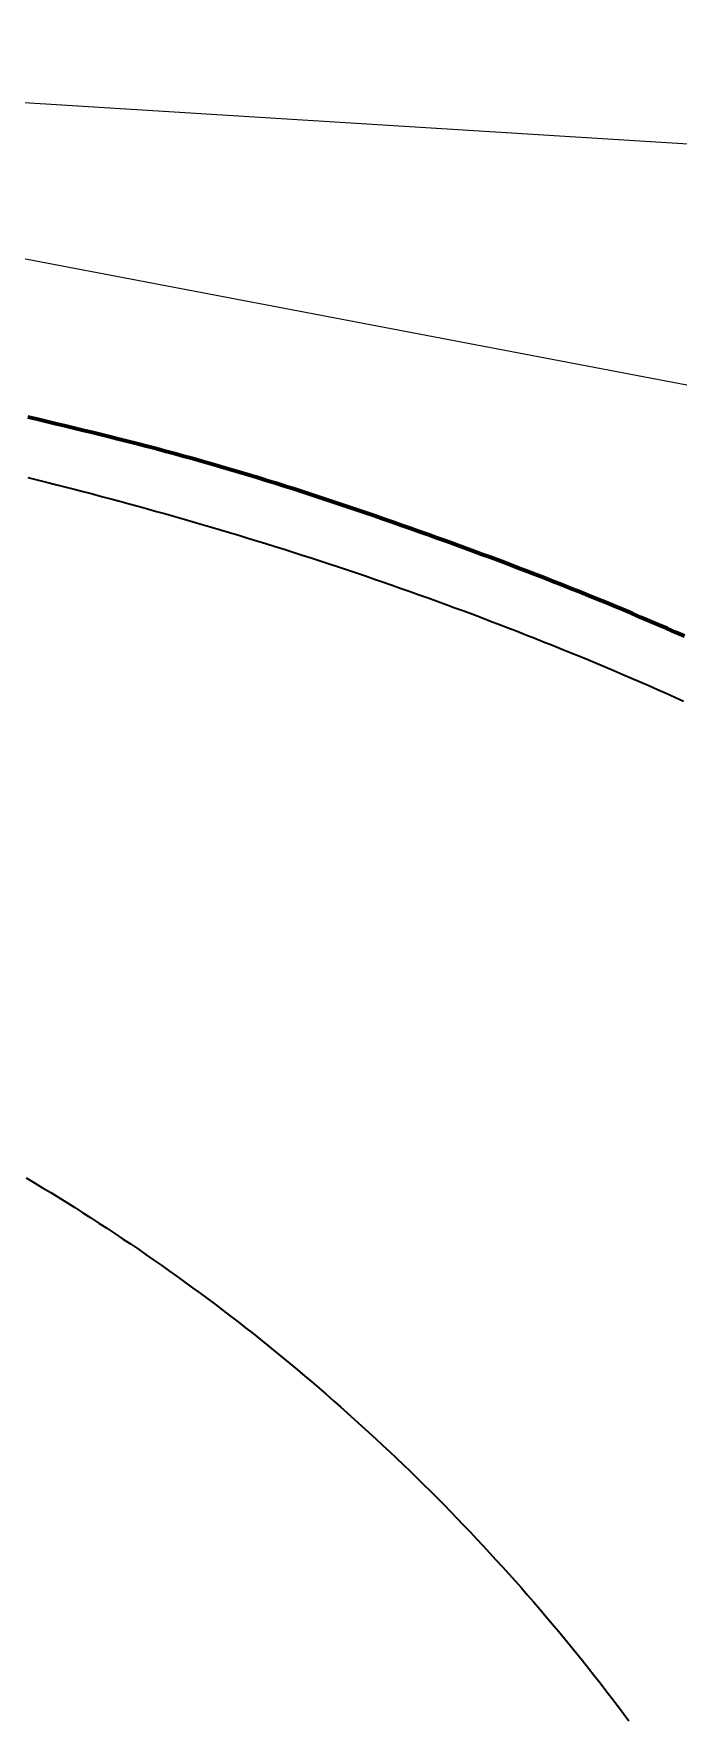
# Model space of a CAD drawing. Header units: millimetres. Extents: x 0 to 2382, y 0 to 420.
# Drawn here: x 167.69 to 171.09, y 292.65 to 301.54 of the extents above; entities that cross this region are included whole.
import ezdxf

# ---------------------------------------------------------------- set-up
doc = ezdxf.new("R2010")
doc.units = ezdxf.units.MM
doc.linetypes.add('IRAM-E-TRAZOS', pattern=[5, 4, -1])
for name, color, linetype, lineweight in [('01-VISIBLE', 7, 'CONTINUOUS', 70), ('02-OCULTA', 4, 'IRAM-E-TRAZOS', 35), ('08-FINA', 5, 'CONTINUOUS', 18)]:
    doc.layers.add(name, color=color, linetype=linetype, lineweight=lineweight)

msp = doc.modelspace()

# ---------------------------------------------------------------- linework, layer by layer
at = {"layer": '01-VISIBLE'}
msp.add_lwpolyline([(171.1193, 298.3606), (171.0735, 298.3808), (171.0276, 298.4009), (170.9816, 298.4209), (170.9356, 298.4407), (170.8895, 298.4603), (170.8434, 298.4799), (170.7972, 298.4993), (170.751, 298.5186), (170.7047, 298.5377), (170.6583, 298.5567), (170.6119, 298.5756), (170.5655, 298.5943), (170.519, 298.6129), (170.4724, 298.6314), (170.4258, 298.6497), (170.3791, 298.668), (170.3324, 298.6861), (170.2857, 298.7041), (170.2389, 298.7219), (170.192, 298.7397), (170.1452, 298.7573), (170.0982, 298.7749), (170.0513, 298.7923), (170.0043, 298.8097), (169.9572, 298.8269), (169.9102, 298.8441), (169.8631, 298.8611), (169.8159, 298.8781), (169.7688, 298.8949), (169.7216, 298.9117), (169.6743, 298.9284), (169.6271, 298.945), (169.5798, 298.9615), (169.5324, 298.9779), (169.4851, 298.9943), (169.4377, 299.0105), (169.3903, 299.0267), (169.3429, 299.0428), (169.2954, 299.0588), (169.2479, 299.0747), (169.2003, 299.0904), (169.1527, 299.1061), (169.1051, 299.1215), (169.0574, 299.1369), (169.0097, 299.1521), (168.9619, 299.1671), (168.9141, 299.182), (168.8662, 299.1967), (168.8182, 299.2113), (168.7703, 299.2256), (168.7222, 299.2399), (168.6741, 299.2539), (168.626, 299.2677), (168.5778, 299.2814), (168.5296, 299.295), (168.4813, 299.3083), (168.433, 299.3215), (168.3846, 299.3345), (168.3362, 299.3474), (168.2877, 299.3601), (168.2392, 299.3726), (168.1907, 299.385), (168.1421, 299.3973), (168.0935, 299.4095), (168.0449, 299.4215), (167.9963, 299.4335), (167.9476, 299.4454), (167.8989, 299.4572), (167.8502, 299.469), (167.8015, 299.4806), (167.7528, 299.4923), (167.7041, 299.5039), (167.6553, 299.5155)], dxfattribs=at)
at = {"layer": '02-OCULTA'}
for points in [[(167.6569, 299.1966), (167.7055, 299.1846), (167.7542, 299.1725), (167.8028, 299.1603), (167.8513, 299.148), (167.8999, 299.1355), (167.9484, 299.123), (167.9969, 299.1103), (168.0453, 299.0976), (168.0938, 299.0847), (168.1422, 299.0717), (168.1905, 299.0586), (168.2389, 299.0454), (168.2872, 299.0321), (168.3355, 299.0186), (168.3837, 299.0051), (168.4319, 298.9914), (168.4801, 298.9777), (168.5283, 298.9638), (168.5764, 298.9498), (168.6245, 298.9357), (168.6725, 298.9215), (168.7205, 298.9072), (168.7685, 298.8927), (168.8165, 298.8781), (168.8644, 298.8635), (168.9123, 298.8487), (168.9601, 298.8338), (169.0079, 298.8188), (169.0557, 298.8036), (169.1034, 298.7884), (169.1511, 298.773), (169.1988, 298.7575), (169.2464, 298.7419), (169.294, 298.7262), (169.3416, 298.7104), (169.3891, 298.6945), (169.4365, 298.6784), (169.484, 298.6622), (169.5314, 298.6459), (169.5787, 298.6295), (169.626, 298.613), (169.6733, 298.5963), (169.7205, 298.5795), (169.7677, 298.5626), (169.8148, 298.5456), (169.8619, 298.5285), (169.9089, 298.5112), (169.9559, 298.4939), (170.0029, 298.4764), (170.0498, 298.4587), (170.0967, 298.441), (170.1435, 298.4231), (170.1903, 298.4052), (170.237, 298.3871), (170.2837, 298.3688), (170.3303, 298.3505), (170.3769, 298.332), (170.4234, 298.3134), (170.4699, 298.2947), (170.5164, 298.2758), (170.5627, 298.2569), (170.6091, 298.2378), (170.6553, 298.2185), (170.7016, 298.1992), (170.7477, 298.1797), (170.7939, 298.1601), (170.8399, 298.1404), (170.8859, 298.1205), (170.9319, 298.1005), (170.9778, 298.0804), (171.0236, 298.0602), (171.0694, 298.0398), (171.1151, 298.0193)], [(167.6481, 295.5068), (167.6911, 295.4812), (167.734, 295.4554), (167.7768, 295.4295), (167.8194, 295.4033), (167.862, 295.3769), (167.9044, 295.3504), (167.9467, 295.3236), (167.9888, 295.2967), (168.0309, 295.2695), (168.0728, 295.2422), (168.1146, 295.2146), (168.1562, 295.1869), (168.1978, 295.159), (168.2392, 295.1309), (168.2804, 295.1026), (168.3216, 295.0741), (168.3626, 295.0454), (168.4034, 295.0165), (168.4442, 294.9875), (168.4848, 294.9582), (168.5252, 294.9288), (168.5656, 294.8992), (168.6058, 294.8694), (168.6458, 294.8394), (168.6857, 294.8092), (168.7255, 294.7788), (168.7652, 294.7483), (168.8047, 294.7175), (168.844, 294.6866), (168.8832, 294.6555), (168.9223, 294.6243), (168.9612, 294.5928), (169, 294.5612), (169.0386, 294.5294), (169.0771, 294.4974), (169.1154, 294.4652), (169.1536, 294.4329), (169.1916, 294.4003), (169.2295, 294.3677), (169.2673, 294.3348), (169.3048, 294.3017), (169.3423, 294.2685), (169.3795, 294.2351), (169.4167, 294.2016), (169.4536, 294.1679), (169.4904, 294.134), (169.5271, 294.0999), (169.5636, 294.0656), (169.5999, 294.0312), (169.6361, 293.9967), (169.6721, 293.9619), (169.708, 293.927), (169.7437, 293.892), (169.7792, 293.8567), (169.8146, 293.8213), (169.8498, 293.7858), (169.8848, 293.75), (169.9197, 293.7142), (169.9544, 293.6781), (169.989, 293.6419), (170.0234, 293.6056), (170.0576, 293.569), (170.0916, 293.5324), (170.1255, 293.4955), (170.1592, 293.4585), (170.1927, 293.4214), (170.2261, 293.3841), (170.2593, 293.3467), (170.2923, 293.309), (170.3252, 293.2713), (170.3578, 293.2334), (170.3903, 293.1953), (170.4226, 293.1571), (170.4548, 293.1188), (170.4868, 293.0803), (170.5185, 293.0416), (170.5502, 293.0028), (170.5816, 292.9639), (170.6129, 292.9248), (170.6439, 292.8856), (170.6748, 292.8462), (170.7055, 292.8067), (170.7361, 292.7671), (170.7664, 292.7273), (170.7966, 292.6874), (170.8266, 292.6473)], [(167.6481, 295.5068), (167.6911, 295.4812), (167.734, 295.4554), (167.7768, 295.4295), (167.8194, 295.4033), (167.862, 295.3769), (167.9044, 295.3504), (167.9467, 295.3236), (167.9888, 295.2967), (168.0309, 295.2695), (168.0728, 295.2422), (168.1146, 295.2146), (168.1562, 295.1869), (168.1978, 295.159), (168.2392, 295.1309), (168.2804, 295.1026), (168.3216, 295.0741), (168.3626, 295.0454), (168.4034, 295.0165), (168.4442, 294.9875), (168.4848, 294.9582), (168.5252, 294.9288), (168.5656, 294.8992), (168.6058, 294.8694), (168.6458, 294.8394), (168.6857, 294.8092), (168.7255, 294.7788), (168.7652, 294.7483), (168.8047, 294.7175), (168.844, 294.6866), (168.8832, 294.6555), (168.9223, 294.6243), (168.9612, 294.5928), (169, 294.5612), (169.0386, 294.5294), (169.0771, 294.4974), (169.1154, 294.4652), (169.1536, 294.4329), (169.1916, 294.4003), (169.2295, 294.3677), (169.2673, 294.3348), (169.3048, 294.3017), (169.3423, 294.2685), (169.3795, 294.2351), (169.4167, 294.2016), (169.4536, 294.1679), (169.4904, 294.134), (169.5271, 294.0999), (169.5636, 294.0656), (169.5999, 294.0312), (169.6361, 293.9967), (169.6721, 293.9619), (169.708, 293.927), (169.7437, 293.892), (169.7792, 293.8567), (169.8146, 293.8213), (169.8498, 293.7858), (169.8848, 293.75), (169.9197, 293.7142), (169.9544, 293.6781), (169.989, 293.6419), (170.0234, 293.6056), (170.0576, 293.569), (170.0916, 293.5324), (170.1255, 293.4955), (170.1592, 293.4585), (170.1927, 293.4214), (170.2261, 293.3841), (170.2593, 293.3467), (170.2923, 293.309), (170.3252, 293.2713), (170.3578, 293.2334), (170.3903, 293.1953), (170.4226, 293.1571), (170.4548, 293.1188), (170.4868, 293.0803), (170.5185, 293.0416), (170.5502, 293.0028), (170.5816, 292.9639), (170.6129, 292.9248), (170.6439, 292.8856), (170.6748, 292.8462), (170.7055, 292.8067), (170.7361, 292.7671), (170.7664, 292.7273), (170.7966, 292.6874), (170.8266, 292.6473)], [(167.6481, 295.5068), (167.6911, 295.4812), (167.734, 295.4554), (167.7768, 295.4295), (167.8194, 295.4033), (167.862, 295.3769), (167.9044, 295.3504), (167.9467, 295.3236), (167.9888, 295.2967), (168.0309, 295.2695), (168.0728, 295.2422), (168.1146, 295.2146), (168.1562, 295.1869), (168.1978, 295.159), (168.2392, 295.1309), (168.2804, 295.1026), (168.3216, 295.0741), (168.3626, 295.0454), (168.4034, 295.0165), (168.4442, 294.9875), (168.4848, 294.9582), (168.5252, 294.9288), (168.5656, 294.8992), (168.6058, 294.8694), (168.6458, 294.8394), (168.6857, 294.8092), (168.7255, 294.7788), (168.7652, 294.7483), (168.8047, 294.7175), (168.844, 294.6866), (168.8832, 294.6555), (168.9223, 294.6243), (168.9612, 294.5928), (169, 294.5612), (169.0386, 294.5294), (169.0771, 294.4974), (169.1154, 294.4652), (169.1536, 294.4329), (169.1916, 294.4003), (169.2295, 294.3677), (169.2673, 294.3348), (169.3048, 294.3017), (169.3423, 294.2685), (169.3795, 294.2351), (169.4167, 294.2016), (169.4536, 294.1679), (169.4904, 294.134), (169.5271, 294.0999), (169.5636, 294.0656), (169.5999, 294.0312), (169.6361, 293.9967), (169.6721, 293.9619), (169.708, 293.927), (169.7437, 293.892), (169.7792, 293.8567), (169.8146, 293.8213), (169.8498, 293.7858), (169.8848, 293.75), (169.9197, 293.7142), (169.9544, 293.6781), (169.989, 293.6419), (170.0234, 293.6056), (170.0576, 293.569), (170.0916, 293.5324), (170.1255, 293.4955), (170.1592, 293.4585), (170.1927, 293.4214), (170.2261, 293.3841), (170.2593, 293.3467), (170.2923, 293.309), (170.3252, 293.2713), (170.3578, 293.2334), (170.3903, 293.1953), (170.4226, 293.1571), (170.4548, 293.1188), (170.4868, 293.0803), (170.5185, 293.0416), (170.5502, 293.0028), (170.5816, 292.9639), (170.6129, 292.9248), (170.6439, 292.8856), (170.6748, 292.8462), (170.7055, 292.8067), (170.7361, 292.7671), (170.7664, 292.7273), (170.7966, 292.6874), (170.8266, 292.6473)]]:
    msp.add_lwpolyline(points, dxfattribs=at)
at = {"layer": '08-FINA'}
for p, q in [((211.1986, 298.458), (161.7909, 301.535)), ((201.2612, 293.9564), (161.7909, 301.4594))]:
    msp.add_line(p, q, dxfattribs=at)

doc.saveas('drawing.dxf')
